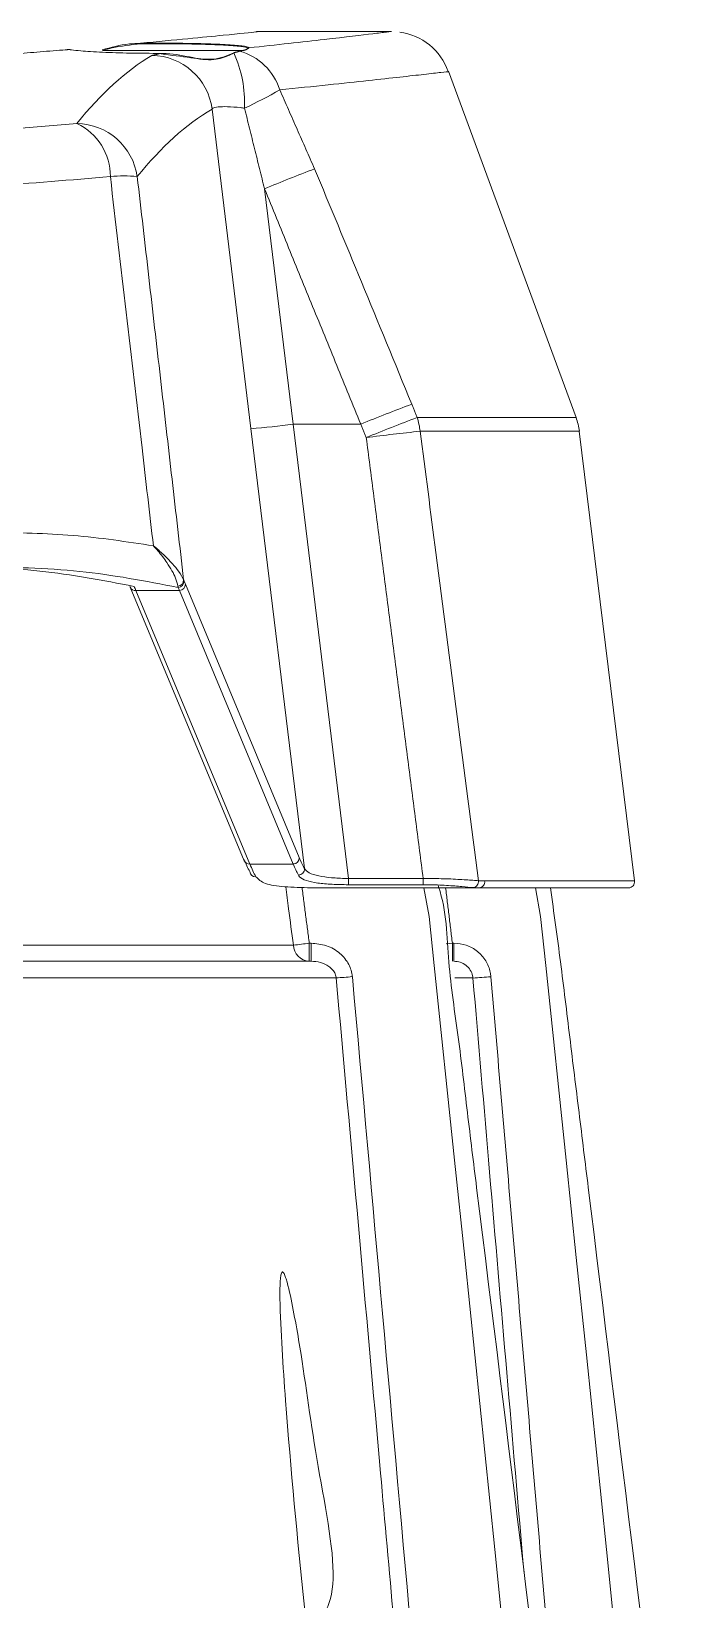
# Model space of a CAD drawing. Extents: x 11 to 120, y 2 to 94.
# Drawn here: x 56.604 to 57.665, y 89.015 to 91.579 of the extents above; entities that cross this region are included whole.
import ezdxf

# ---------------------------------------------------------------- set-up
doc = ezdxf.new("R2010")
doc.units = 0
doc.header["$MEASUREMENT"] = 0
doc.linetypes.add('SLD-Solid', pattern=[0])
doc.layers.add('OBJECT', color=7, linetype='CONTINUOUS')

msp = doc.modelspace()

# ---------------------------------------------------------------- linework, layer by layer
at = {"layer": 'OBJECT', "color": 7, "linetype": 'SLD-Solid', "lineweight": 15}
for p, q in [((57.192, 91.5784), (56.9721, 91.5784)), ((56.6698, 91.5484), (56.6695, 91.5484)), ((56.6698, 91.5484), (56.6696, 91.5484)), ((56.9429, 91.5474), (56.7207, 91.5474)), ((56.7208, 91.5474), (56.9521, 91.5474)), ((56.816, 91.5427), (56.816, 91.5427)), ((56.9541, 91.5484), (56.954, 91.5483)), ((56.9541, 91.5484), (56.9542, 91.5484)), ((57.4944, 90.9473), (57.2862, 91.5133)), ((56.963, 90.9291), (56.8995, 91.4516)), ((56.9852, 91.3212), (57.032, 90.9364)), ((57.2348, 90.9473), (57.4944, 90.9473)), ((57.0505, 90.2099), (56.963, 90.9291)), ((57.032, 90.9364), (57.1223, 90.1936)), ((57.032, 90.9364), (57.1426, 90.9364)), ((57.4998, 90.9249), (57.2396, 90.9249)), ((57.5901, 90.1896), (57.4998, 90.9249)), ((56.7658, 90.6699), (56.952, 90.2227)), ((56.8461, 90.6645), (56.7751, 90.6645)), ((56.7751, 90.6645), (56.9612, 90.2173)), ((57.0323, 90.2173), (56.8461, 90.6645)), ((56.856, 90.6749), (57.0421, 90.2278)), ((56.9612, 90.2173), (57.0323, 90.2173)), ((57.3361, 90.1784), (57.1153, 90.1784)), ((57.1223, 90.1835), (57.1223, 90.1936)), ((57.1223, 90.1936), (57.2445, 90.1936)), ((57.2445, 90.1835), (57.1223, 90.1835)), ((57.2445, 90.1835), (57.2445, 90.1936)), ((57.3451, 90.1784), (57.3166, 90.1784)), ((57.5802, 90.1784), (57.3361, 90.1784)), ((57.345, 90.1896), (57.5901, 90.1896)), ((57.5097, 90.1784), (57.4572, 90.1784)), ((56.2872, 90.0848), (57.0324, 90.0848)), ((57.0584, 90.0879), (57.0613, 90.0879)), ((57.0584, 90.0879), (57.0584, 90.0584)), ((57.0613, 90.0584), (57.0613, 90.0879)), ((57.2923, 90.0879), (57.2948, 90.0879)), ((57.2923, 90.0879), (57.2923, 90.0584)), ((57.2948, 90.0879), (57.2948, 90.0584)), ((56.2465, 90.0584), (57.0613, 90.0584)), ((57.1024, 90.031), (56.2613, 90.031)), ((57.3259, 90.031), (57.2964, 90.031))]:
    msp.add_line(p, q, dxfattribs=at)
at = {"layer": 'OBJECT', "color": 7, "linetype": 'SLD-Solid', "lineweight": 15, "flags": 128}
for points in [[(56.6694, 91.5484), (56.6696, 91.5484), (56.6695, 91.5484)], [(56.954, 91.5483), (56.9542, 91.5484), (56.9544, 91.5484)], [(56.7658, 90.6699), (56.7655, 90.6708), (56.7652, 90.6722)], [(57.2455, 90.1784), (57.2541, 90.1318), (57.2626, 90.0512), (57.2959, 89.7331), (57.3125, 89.574), (57.3289, 89.4149), (57.3616, 89.0966), (57.3831, 88.8844), (57.3972, 88.7428), (57.4064, 88.6482), (57.4125, 88.5852), (57.4164, 88.5431), (57.4189, 88.515), (57.4206, 88.4962), (57.4216, 88.4837), (57.4222, 88.4753), (57.4226, 88.4697), (57.4229, 88.466), (57.423, 88.4635), (57.4231, 88.4618), (57.4231, 88.4607), (57.4231, 88.4599), (57.4231, 88.4594), (57.4231, 88.4591), (57.4231, 88.4589), (57.4231, 88.4587), (57.4231, 88.4586), (57.423, 88.4585), (57.423, 88.4585), (57.423, 88.4585), (57.423, 88.4584), (57.423, 88.4584), (57.423, 88.4584), (57.423, 88.4584), (57.423, 88.4584)], [(57.428, 90.1784), (57.4366, 90.1318), (57.4451, 90.0512), (57.4784, 89.7331), (57.4949, 89.574), (57.5114, 89.4149), (57.544, 89.0966), (57.5655, 88.8844), (57.5796, 88.7428), (57.5889, 88.6482), (57.5949, 88.5852), (57.5988, 88.5431), (57.6014, 88.515), (57.603, 88.4962), (57.6041, 88.4837), (57.6047, 88.4753), (57.6051, 88.4697), (57.6053, 88.466), (57.6055, 88.4635), (57.6055, 88.4618), (57.6056, 88.4607), (57.6056, 88.4599), (57.6056, 88.4594), (57.6056, 88.4591), (57.6056, 88.4589), (57.6055, 88.4587), (57.6055, 88.4586), (57.6055, 88.4585), (57.6055, 88.4585), (57.6055, 88.4585), (57.6055, 88.4584), (57.6055, 88.4584), (57.6054, 88.4584), (57.6054, 88.4584), (57.6054, 88.4584)], [(57.2824, 90.0867), (57.2871, 90.0873), (57.2923, 90.0879)]]:
    msp.add_lwpolyline(points, dxfattribs=at)
at = {"layer": 'OBJECT', "color": 7, "linetype": 'SLD-Solid', "lineweight": 15}
for centre, radius, start, end in [((57.194, 91.4813), 0.0967, 19.18, 82.7459), ((56.7199, 91.5475), 0.000833, 355.0092, 99.421), ((56.72, 91.5475), 0.00084, 354.4421, 98.7892), ((56.7999, 91.4388), 0.1004, 7.3422, 89.3786), ((56.9349, 91.5429), 0.000682, 74.4442, 138.0436), ((56.7545, 91.4618), 0.1982, 357.4678, 24.3324), ((56.9193, 91.4545), 0.0952, 17.4614, 74.6523), ((56.96, 91.5507), 0.001, 89.9698, 149.9214), ((56.6207, 92.1606), 0.7815, 295.1268, 299.887), ((56.6377, 91.3418), 0.0955, 359.6109, 64.5897), ((56.6771, 91.327), 0.101, 8.0052, 89.1324), ((56.7552, 91.1652), 0.1773, 82.8774, 97.1226), ((58.305, 88.1479), 3.4368, 111.1142, 112.5829), ((58.3964, 87.8761), 3.3072, 110.7285, 112.2781), ((58.4019, 87.8602), 3.3004, 110.709, 112.2629), ((57.1296, 90.913), 0.1106, 6.1887, 18.0464), ((57.4006, 90.9127), 0.1, 7, 20.2), ((56.86, 92.2301), 1.3051, 274.5279, 277.5726), ((57.5723, 87.7415), 3.2007, 95.9664, 97.5543), ((56.7741, 90.6735), 0.00909, 203.8067, 275.7515), ((56.8428, 90.6818), 0.0102, 274.7521, 0.6538), ((56.8435, 90.6798), 0.0102, 272.0653, 1.8094), ((56.8457, 90.6747), 0.0102, 272.0905, 1.2323), ((57.0319, 90.2276), 0.0102, 272.0905, 1.2323), ((56.9603, 90.2264), 0.00909, 203.8067, 275.7515), ((56.9704, 90.2059), 0.00933, 185.5182, 273.4616), ((57.0403, 90.2093), 0.0102, 271.9004, 3.3805), ((57.3252, 90.1886), 0.00985, 275.1238, 8.1603), ((57.3355, 90.1881), 0.00967, 273.7213, 9.3456), ((57.5802, 90.1884), 0.01, 270, 7), ((56.9271, 91.07), 0.9909, 276.0995, 277.6165), ((57.0601, 90.0861), 0.0278, 182.8323, 266.5153), ((57.0387, 91.0012), 0.9722, 273.7571, 275.3153), ((57.297, 90.6454), 0.6151, 272.6896, 275.4385)]:
    msp.add_arc(centre, radius, start, end, dxfattribs=at)
for centre, major_axis, ratio, start_param, end_param in [((59.0759, 74.2014), (-2.1689, 17.375), 0.120232, 0.052189, 0.116637), ((59.1744, 74.2136), (-2.1692, 17.275), 0.120906, 0.052015, 0.116463), ((56.809, 90.2034), (-0.0641, 0.4999), 0.123247, 5.870154, 5.906052), ((56.8801, 90.2034), (-0.0641, 0.4999), 0.123247, 5.870154, 5.897203), ((56.8899, 90.2046), (-0.064, 0.5099), 0.120906, 5.870767, 5.897816), ((57.0095, 90.6796), (-0.0615, 0.4899), 0.120906, 2.729175, 2.837434), ((56.9188, 90.6772), (-0.0615, 0.4899), 0.120906, 2.729175, 2.855638), ((56.9286, 90.6784), (-0.0615, 0.4999), 0.118561, 2.729775, 2.856239), ((56.9997, 90.6784), (-0.0615, 0.4999), 0.118561, 2.729775, 2.838034)]:
    msp.add_ellipse(centre, major_axis=major_axis, ratio=ratio, start_param=start_param, end_param=end_param, dxfattribs=at)
for points, knots in [([(56.9721, 91.5778), (56.9731, 91.5779), (56.976, 91.5782), (56.9316, 91.5736), (56.8636, 91.5669), (56.8098, 91.5619), (56.7827, 91.5593)], [0, 0, 0, 0, 0.193663, 0.554285, 0.775899, 1, 1, 1, 1]), ([(56.96, 91.5517), (57.0041, 91.5566), (57.0933, 91.5664), (57.1583, 91.5743), (57.1858, 91.5776), (57.1946, 91.5787), (57.1922, 91.5784), (57.192, 91.5784)], [0, 0, 0, 0, 0.316606, 0.640767, 0.814976, 0.989185, 1, 1, 1, 1]), ([(56.816, 91.5427), (56.799, 91.5427), (56.7649, 91.5428), (56.7188, 91.5444), (56.6865, 91.5463), (56.6743, 91.5478), (56.6696, 91.5484)], [0, 0, 0, 0, 0.275398, 0.550788, 0.826421, 1, 1, 1, 1]), ([(56.7199, 91.5483), (56.7342, 91.5524), (56.7538, 91.5579), (56.7765, 91.559), (56.7827, 91.5593)], [0, 0, 0, 0, 0.729925, 1, 1, 1, 1]), ([(56.7829, 91.5583), (56.7666, 91.5566), (56.7443, 91.5542), (56.7258, 91.5489), (56.7208, 91.5474)], [0, 0, 0, 0, 0.730797, 1, 1, 1, 1]), ([(56.7827, 91.5593), (56.7997, 91.5594), (56.8337, 91.5595), (56.8827, 91.5587), (56.9232, 91.5571), (56.9508, 91.5549), (56.9596, 91.553), (56.96, 91.5519), (56.96, 91.5517)], [0, 0, 0, 0, 0.192555, 0.385109, 0.577707, 0.770474, 0.963486, 1, 1, 1, 1]), ([(56.959, 91.5507), (56.9574, 91.5516), (56.9542, 91.5535), (56.9284, 91.5558), (56.8903, 91.5575), (56.8429, 91.5584), (56.8055, 91.5585), (56.7859, 91.5583), (56.7829, 91.5583)], [0, 0, 0, 0, 0.19323, 0.386467, 0.579539, 0.772364, 0.965005, 1, 1, 1, 1]), ([(56.9351, 91.5435), (56.9247, 91.5389), (56.9065, 91.5307), (56.8665, 91.5353), (56.8368, 91.5423), (56.8189, 91.5426), (56.816, 91.5427)], [0, 0, 0, 0, 0.353797, 0.623722, 0.940059, 1, 1, 1, 1]), ([(56.816, 91.5417), (56.8325, 91.5397), (56.8635, 91.5359), (56.9019, 91.5296), (56.9233, 91.5379), (56.9322, 91.5417), (56.9342, 91.5426)], [0, 0, 0, 0, 0.352536, 0.661542, 0.924397, 1, 1, 1, 1]), ([(57.2848, 91.5128), (57.2852, 91.5128), (57.2872, 91.513), (57.2753, 91.5117), (57.2409, 91.5077), (57.1775, 91.5006), (57.0915, 91.4914), (57.0373, 91.4858), (57.0101, 91.4831)], [0, 0, 0, 0, 0.04707, 0.213441, 0.381028, 0.686483, 0.842734, 1, 1, 1, 1]), ([(56.9525, 91.4531), (56.9503, 91.4534), (56.9404, 91.4546), (56.9242, 91.4558), (56.9085, 91.4554), (56.9013, 91.4537), (56.8999, 91.4521), (56.8995, 91.4516)], [0, 0, 0, 0, 0.080939, 0.365196, 0.637409, 0.898732, 1, 1, 1, 1]), ([(53.6954, 91.4281), (53.757, 91.4227), (53.8806, 91.4121), (54.0794, 91.3977), (54.2877, 91.3851), (54.5024, 91.3749), (54.7204, 91.3674), (54.9413, 91.3626), (55.1667, 91.3608), (55.391, 91.362), (55.6112, 91.3662), (55.827, 91.3731), (56.0408, 91.3827), (56.2564, 91.3952), (56.4715, 91.4103), (56.6094, 91.4221), (56.6787, 91.4281)], [0, 0, 0, 0, 0.069423, 0.139315, 0.210704, 0.282616, 0.352042, 0.421958, 0.493432, 0.565446, 0.634079, 0.703187, 0.773786, 0.844894, 0.922121, 1, 1, 1, 1]), ([(56.7332, 91.3411), (56.6688, 91.3358), (56.5396, 91.3251), (56.332, 91.3108), (56.1144, 91.2982), (55.8903, 91.288), (55.6628, 91.2806), (55.4324, 91.2759), (55.1974, 91.2742), (54.9636, 91.2756), (54.734, 91.28), (54.5089, 91.2871), (54.286, 91.2968), (54.0649, 91.3093), (53.8476, 91.324), (53.7099, 91.3354), (53.6408, 91.3411)], [0, 0, 0, 0, 0.069874, 0.140224, 0.21209, 0.284485, 0.354361, 0.42473, 0.496663, 0.569139, 0.63829, 0.70792, 0.779053, 0.850702, 0.925062, 1, 1, 1, 1]), ([(56.8036, 90.7375), (56.7974, 90.7909), (56.7739, 90.9921), (56.7505, 91.1933), (56.7332, 91.3411)], [0, 0, 0, 0, 0.265214, 1, 1, 1, 1]), ([(57.067, 91.3539), (57.0926, 91.2924), (57.1458, 91.1643), (57.1985, 91.0359), (57.2258, 90.9692)], [0, 0, 0, 0, 0.480478, 1, 1, 1, 1]), ([(57.2396, 90.9249), (57.2482, 90.8588), (57.2801, 90.6139), (57.3118, 90.3689), (57.335, 90.19)], [0, 0, 0, 0, 0.269854, 1, 1, 1, 1]), ([(56.5375, 90.7595), (56.5828, 90.7588), (56.6736, 90.7574), (56.7602, 90.7442), (56.8036, 90.7375)], [0, 0, 0, 0, 0.498142, 1, 1, 1, 1]), ([(56.8436, 90.6716), (56.8427, 90.6758), (56.8402, 90.6863), (56.8281, 90.7077), (56.8149, 90.7249), (56.807, 90.734), (56.8045, 90.7366), (56.8037, 90.7375), (56.8036, 90.7375)], [0, 0, 0, 0, 0.246968, 0.616294, 0.888225, 0.963536, 0.996189, 1, 1, 1, 1]), ([(56.8036, 90.7375), (56.8037, 90.7375), (56.8047, 90.7367), (56.8111, 90.7315), (56.8268, 90.7175), (56.8446, 90.6975), (56.8506, 90.6864), (56.853, 90.6819)], [0, 0, 0, 0, 0.004008, 0.038977, 0.268223, 0.708725, 1, 1, 1, 1]), ([(56.4593, 90.7034), (56.5126, 90.7025), (56.6199, 90.7007), (56.7212, 90.681), (56.7721, 90.6711)], [0, 0, 0, 0, 0.497109, 1, 1, 1, 1]), ([(56.8439, 90.6695), (56.7909, 90.6798), (56.6841, 90.7005), (56.5712, 90.7024), (56.5143, 90.7034)], [0, 0, 0, 0, 0.496567, 1, 1, 1, 1]), ([(57.0505, 90.2099), (57.0526, 90.2074), (57.0568, 90.2024), (57.073, 90.1976), (57.0942, 90.1947), (57.1118, 90.1938), (57.1211, 90.1936), (57.1223, 90.1936)], [0, 0, 0, 0, 0.245139, 0.490501, 0.730317, 0.965345, 1, 1, 1, 1]), ([(56.9709, 90.1966), (56.9751, 90.1925), (56.9835, 90.1843), (57.0163, 90.1796), (57.0611, 90.1783), (57.0968, 90.1784), (57.1153, 90.1784)], [0, 0, 0, 0, 0.248571, 0.497385, 0.740827, 1, 1, 1, 1]), ([(57.0324, 90.0848), (57.0298, 90.1046), (57.0256, 90.1364), (57.0215, 90.1682), (57.0199, 90.1801)], [0, 0, 0, 0, 0.623754, 1, 1, 1, 1]), ([(57.1223, 90.1835), (57.1133, 90.1836), (57.0953, 90.1839), (57.0712, 90.186), (57.0525, 90.19), (57.0435, 90.1948), (57.0412, 90.1983), (57.0406, 90.1991)], [0, 0, 0, 0, 0.226178, 0.452204, 0.682223, 0.919652, 1, 1, 1, 1]), ([(57.2445, 90.1936), (57.2559, 90.1936), (57.2788, 90.1935), (57.3092, 90.1919), (57.3268, 90.1906), (57.3336, 90.1901), (57.335, 90.19)], [0, 0, 0, 0, 0.30705, 0.614016, 0.922363, 1, 1, 1, 1]), ([(57.3261, 90.1788), (57.3206, 90.1793), (57.3096, 90.1804), (57.2833, 90.1825), (57.2604, 90.1834), (57.2473, 90.1835), (57.2445, 90.1835)], [0, 0, 0, 0, 0.304819, 0.609529, 0.915797, 1, 1, 1, 1]), ([(57.483, 88.4584), (57.4329, 88.8684), (57.3779, 89.3194), (57.3167, 89.8111), (57.3026, 89.9344), (57.2837, 90.0564), (57.283, 90.1416), (57.2693, 90.1815), (57.269, 90.1824)], [0, 0, 0, 0, 0.713221, 0.784544, 0.855866, 0.927188, 0.998448, 1, 1, 1, 1]), ([(57.3098, 90.1784), (57.3091, 90.1784), (57.3077, 90.1784), (57.3066, 90.1784), (57.3064, 90.1784), (57.3069, 90.1784), (57.3071, 90.1784)], [0, 0, 0, 0, 0.23001, 0.523689, 0.814764, 1, 1, 1, 1]), ([(57.3631, 90.1784), (57.3618, 90.1784), (57.3585, 90.1784), (57.352, 90.1784), (57.3472, 90.1784), (57.3451, 90.1784)], [0, 0, 0, 0, 0.278407, 0.696748, 1, 1, 1, 1]), ([(57.6654, 88.4584), (57.6151, 88.8683), (57.5596, 89.3193), (57.4994, 89.8112), (57.4841, 89.9342), (57.4696, 90.0567), (57.4582, 90.138), (57.4526, 90.1784)], [0, 0, 0, 0, 0.71491, 0.786401, 0.857893, 0.929384, 1, 1, 1, 1]), ([(57.1288, 90.0331), (57.1288, 90.0333), (57.1281, 90.0401), (57.1238, 90.0546), (57.1089, 90.0727), (57.0868, 90.0855), (57.0698, 90.0871), (57.0613, 90.0879)], [0, 0, 0, 0, 0.005173, 0.217905, 0.46291, 0.731847, 1, 1, 1, 1]), ([(57.3553, 90.0331), (57.355, 90.0355), (57.3539, 90.0446), (57.3477, 90.0598), (57.3339, 90.0753), (57.3155, 90.0859), (57.3017, 90.0872), (57.2948, 90.0879)], [0, 0, 0, 0, 0.081782, 0.307582, 0.536948, 0.768514, 1, 1, 1, 1]), ([(57.0613, 90.0584), (57.0665, 90.058), (57.0766, 90.0573), (57.0888, 90.0517), (57.0958, 90.0455), (57.0998, 90.04), (57.1018, 90.0355), (57.1023, 90.032), (57.1024, 90.031)], [0, 0, 0, 0, 0.29554, 0.57572, 0.740311, 0.809198, 0.945635, 1, 1, 1, 1]), ([(57.2948, 90.0584), (57.2983, 90.0581), (57.3054, 90.0574), (57.3149, 90.0522), (57.322, 90.0444), (57.3252, 90.0368), (57.3258, 90.0322), (57.3259, 90.031)], [0, 0, 0, 0, 0.236418, 0.470095, 0.698088, 0.91992, 1, 1, 1, 1]), ([(57.2016, 88.9229), (57.1998, 88.9428), (57.1909, 89.0424), (57.1579, 89.4118), (57.1266, 89.7612), (57.1024, 90.031)], [0, 0, 0, 0, 0.053919, 0.269597, 1, 1, 1, 1]), ([(57.1288, 90.0331), (57.1617, 89.6662), (57.2088, 89.1413), (57.2557, 88.6164), (57.2699, 88.4584)], [0, 0, 0, 0, 0.699038, 1, 1, 1, 1]), ([(57.4094, 89.0579), (57.3906, 89.2765), (57.3628, 89.6009), (57.335, 89.9252), (57.3259, 90.031)], [0, 0, 0, 0, 0.673818, 1, 1, 1, 1]), ([(57.1062, 88.5216), (57.1002, 88.5691), (57.08, 88.7293), (57.0496, 89.0025), (57.0253, 89.2564), (57.0136, 89.4246), (57.0104, 89.4915), (57.0103, 89.5328), (57.012, 89.5462), (57.0132, 89.5498), (57.0145, 89.5508), (57.0158, 89.55), (57.0177, 89.547), (57.0198, 89.5413), (57.0254, 89.5224), (57.0324, 89.4877), (57.0499, 89.3917), (57.0663, 89.2529), (57.1156, 89.0189), (57.0756, 88.9787), (57.0554, 88.9584)], [0, 0, 0, 0, 0.080935, 0.272577, 0.464908, 0.513041, 0.56145, 0.581503, 0.587246, 0.590309, 0.592526, 0.595041, 0.597536, 0.602679, 0.6078, 0.635358, 0.663706, 0.774694, 0.886359, 1, 1, 1, 1])]:
    msp.add_open_spline(points, degree=3, knots=knots, dxfattribs=at)
for points in [[(56.6659, 91.549), (56.4974, 91.5354)], [(56.6659, 91.549), (56.6594, 91.5484)], [(56.6694, 91.5484), (56.6659, 91.549)], [(56.6694, 91.5484), (56.6696, 91.5484)], [(56.7207, 91.5474), (56.7208, 91.5474)], [(56.801, 91.5392), (56.816, 91.5427)], [(56.9445, 91.5463), (56.9351, 91.5435)], [(56.9544, 91.5484), (56.9445, 91.5463)], [(56.9544, 91.5484), (56.9545, 91.5484)], [(56.96, 91.5517), (56.9545, 91.5484)], [(57.0101, 91.4831), (57.067, 91.3539)], [(56.9852, 91.3212), (56.9525, 91.4531)], [(56.7772, 91.3411), (56.853, 90.6819)], [(57.1426, 90.9364), (56.9852, 91.3212)], [(57.2258, 90.9692), (57.2348, 90.9473)], [(57.1515, 90.9145), (57.1426, 90.9364)], [(57.2445, 90.1936), (57.1515, 90.9145)], [(56.8439, 90.6695), (56.8436, 90.6716)], [(56.853, 90.6819), (56.8537, 90.6801)], [(57.0465, 90.1791), (57.0584, 90.0879)], [(57.2813, 90.1784), (57.2923, 90.0879)], [(57.3361, 90.1784), (57.3261, 90.1788)], [(57.335, 90.19), (57.345, 90.1896)], [(57.3553, 90.0331), (57.4904, 88.4584)]]:
    msp.add_open_spline(points, degree=1, dxfattribs=at)

doc.saveas('drawing.dxf')
